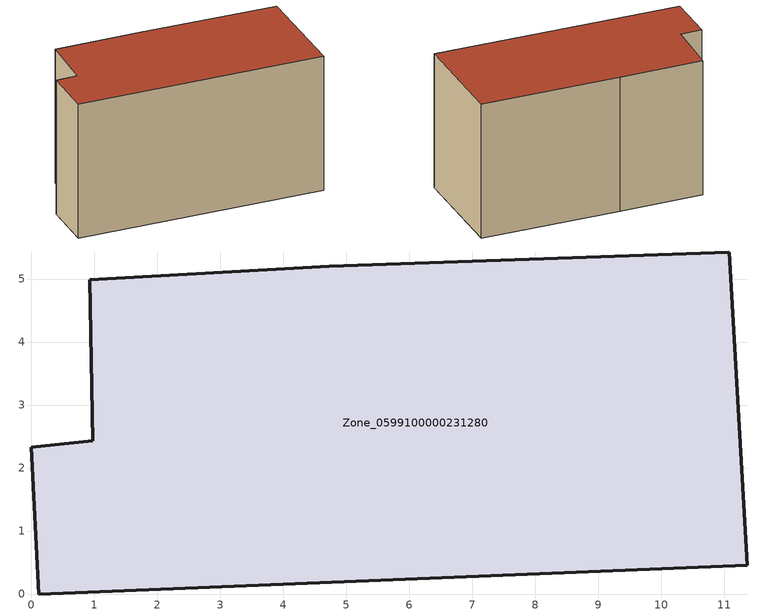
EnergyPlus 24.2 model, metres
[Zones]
Zone_0599100000231280
 floor ground (C_G): 11.37,0.46 0.12,0 0,2.33 0.98,2.43 0.93,4.99 4.73,5.2 11.08,5.43 z0
 wall outside (C_F): 0.12,0 11.37,0.46 11.08,5.43 4.73,5.2 0.93,4.99 0.98,2.43 0,2.33 0.12,0 z0:6.41
 roof outside (C_R): 11.37,0.46 11.08,5.43 4.73,5.2 0.93,4.99 0.98,2.43 0,2.33 0.12,0 z6.41
[BUILDING]
Pand.0599100000231280: North Axis=0; Terrain=City; Loads Convergence Tolerance Value=0.04; Temperature Convergence Tolerance Value=0.4; Solar Distribution=FullExterior; Maximum Number of Warmup Days=25; Minimum Number of Warmup Days=1
[Site:Location]
Rotterdam.The.Hague.AP_ZH_NLD Design_Conditions: Latitude=51.96; Longitude=4.45; Time Zone=1; Elevation=-4.5
[SITE:GROUNDTEMPERATURE:BUILDINGSURFACE]
18, 18, 18, 18, 18, 18, 18, 18, 18, 18, 18, 18
[MATERIAL] Thermal Absorptance=0.9; Solar Absorptance=0.7; Visible Absorptance=0.7
Name | Roughness | Thickness | Conductivity | Density | Specific Heat
G.TI.1946 | MediumSmooth | 0.15 | 1 | 540 | 1210
F.TI.1946 | Rough | 0.3 | 0.857143 | 1920 | 840
R.TI.1946 | MediumRough | 0.2 | 0.1 | 1500 | 1000
[CONSTRUCTION]
C_G: G.TI.1946
C_F: F.TI.1946
C_R: R.TI.1946
[ZONE]
Zone_0599100000231280: Type=1; Multiplier=1; Ceiling Height=Autocalculate; Volume=Autocalculate; Floor Area=autocalculate; Part of Total Floor Area=Yes
[ZONEINFILTRATION:DESIGNFLOWRATE]
Infil_Zone_0599100000231280: Zone or ZoneList or Space or SpaceList=Zone_0599100000231280; Schedule=AlwaysOn; Design Flow Rate Calculation Method=Flow/Area; Flow Rate per Floor Area=0.003; Constant Term Coefficient=1; Temperature Term Coefficient=0; Velocity Term Coefficient=0; Velocity Squared Term Coefficient=0
[HVACTEMPLATE:ZONE:IDEALLOADSAIRSYSTEM]
Zone_0599100000231280: Maximum Heating Supply Air Temperature=50; Minimum Cooling Supply Air Temperature=13; Maximum Heating Supply Air Humidity Ratio=0.0156; Minimum Cooling Supply Air Humidity Ratio=0.0077; Heating Limit=NoLimit; Cooling Limit=NoLimit; Dehumidification Control Type=ConstantSensibleHeatRatio; Cooling Sensible Heat Ratio=0.7; Dehumidification Setpoint=60; Humidification Control Type=None; Humidification Setpoint=30; Outdoor Air Method=None; Outdoor Air Flow Rate per Person=0.00944; Outdoor Air Flow Rate per Zone Floor Area=0; Outdoor Air Flow Rate per Zone=0; Demand Controlled Ventilation Type=None; Outdoor Air Economizer Type=NoEconomizer; Heat Recovery Type=None; Sensible Heat Recovery Effectiveness=0.7; Latent Heat Recovery Effectiveness=0.65
[ZONECONTROL:THERMOSTAT]
ThermostatControl_Zone_0599100000231280: Zone or ZoneList=Zone_0599100000231280; Control Type Schedule=DualSetpointControlType; Control 1=Thermostat_Zone_0599100000231280; Temperature Difference Between Cutout And Setpoint=0
[THERMOSTATSETPOINT:DUALSETPOINT]
Thermostat_Zone_0599100000231280: Heating Setpoint Temperature Schedule=HeatingSetpoint_Zone_0599100000231280; Cooling Setpoint Temperature Schedule=CoolingSetpoint_Zone_0599100000231280
[SCHEDULE:COMPACT]
HeatingSetpoint_Zone_0599100000231280: Through: 12/31, For: AllDays, Until: 24:00, 21
CoolingSetpoint_Zone_0599100000231280: Through: 12/31, For: AllDays, Until: 24:00, 24
DualSetpointControlType: Through: 12/31, For: AllDays, Until: 24:00, 4
AlwaysOn: Through: 12/31, For: AllDays, Until: 24:00, 1
